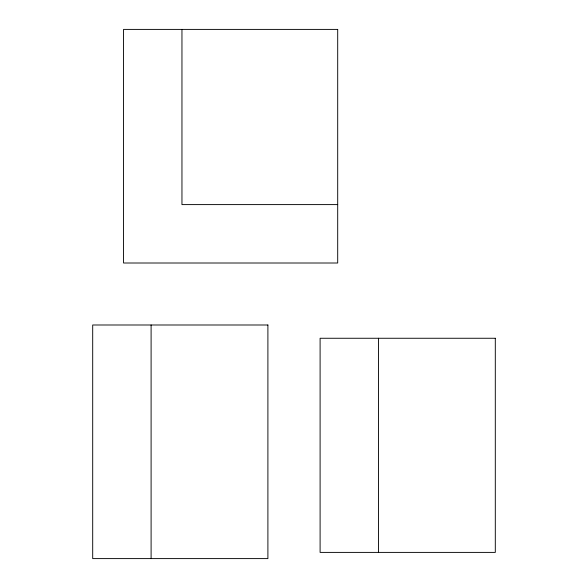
<?xml version="1.0" encoding="UTF-8"?>
<svg xmlns="http://www.w3.org/2000/svg" width="588" height="588" viewBox="0 0 588 588"><rect width="100%" height="100%" fill="white"/><g stroke="black" fill="none" stroke-linecap="round" stroke-linejoin="round"><path stroke-width="0.88" d="M337.696 204.602L181.957 204.602L181.957 29.4M378.496 338.262L378.496 552.397M151.101 324.995L151.101 558.6M337.696 29.4L123.553 29.4L123.553 263.005L337.696 263.005L337.696 29.4M267.9 324.995L92.698 324.995L92.698 558.6L267.9 558.6L267.9 324.995M495.302 338.262L320.1 338.262L320.1 552.397L495.302 552.397L495.302 338.262"/></g></svg>
